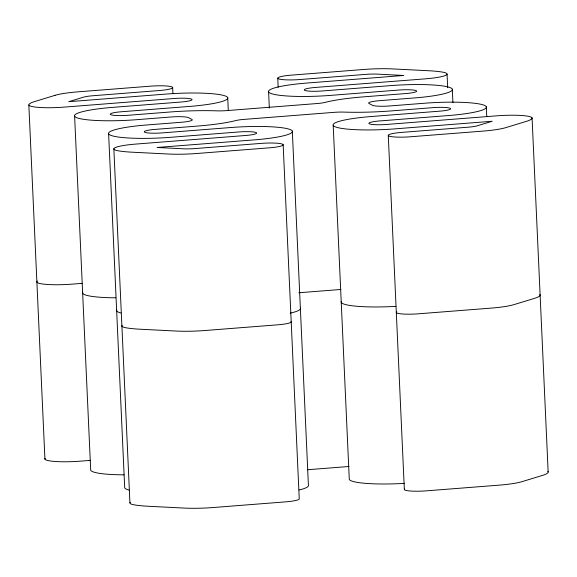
<?xml version="1.0" encoding="UTF-8"?>
<svg xmlns="http://www.w3.org/2000/svg" width="577" height="577" viewBox="0 0 577 577"><rect width="100%" height="100%" fill="white"/><g stroke="black" fill="none" stroke-linecap="round" stroke-linejoin="round"><path stroke-width="0.87" d="M82.1 283.365L72.248 284.136A28.626 3.938 -2.6 0 1 36.914 281.634A50.098 6.888 -2.6 0 1 37.368 281.035M298.792 292.763L340.899 289.466M90.618 460.359L80.29 461.167A28.626 3.938 -2.6 0 1 44.956 458.665A50.098 6.888 -2.6 0 1 45.194 458.289M307.44 469.743L349.027 466.49M532.073 117.888L548.15 471.943M486.303 106.788L486.757 116.669M452.303 89.175L452.916 102.656M447.074 74.224L447.687 87.704M388.278 135.516L404.354 489.577M333.203 125.31L349.28 479.372A50.098 6.888 -2.6 0 0 404.585 483.367M292.323 131.094L308.399 485.149A50.098 6.888 -2.6 0 1 299.095 489.981M283.156 144.668L299.239 498.723A17.894 2.459 -2.6 0 1 285.644 501.86L213.209 507.529A35.781 4.919 -2.6 0 1 184.409 508.085L148.412 506.267A50.098 6.888 -2.6 0 1 134.044 504.81A28.626 3.938 -2.6 0 1 130.272 502.3M277.761 78.277L278.172 87.264M268.601 91.851L269.329 108.022M227.72 97.628L228.29 110.214M172.646 87.423L172.934 93.719M113.849 148.722L129.926 502.776M108.62 133.763L124.697 487.825A50.098 6.888 -2.6 0 0 129.032 490.068M74.613 116.157L90.697 470.212A50.098 6.888 -2.6 0 0 124.019 474.835M28.85 105.057L44.927 459.112M115.725 297.804A50.098 6.888 -2.6 0 1 82.771 292.171M539.783 294.501A28.626 3.938 -2.6 0 1 540.086 295.366A50.098 6.888 -2.6 0 1 534.381 298.396L513.934 304.634A35.781 4.919 -2.6 0 1 490.839 308.14L418.412 313.809A17.894 2.459 -2.6 0 1 396.774 311.811M395.901 306.373A50.098 6.888 -2.6 0 1 341.36 301.331M300.365 308.118A50.098 6.888 -2.6 0 1 290.274 313.131M291.075 321.519A17.894 2.459 -2.6 0 1 277.602 324.829L205.174 330.498A35.781 4.919 -2.6 0 1 176.367 331.054L140.377 329.236A50.098 6.888 -2.6 0 1 126.01 327.779A28.626 3.938 -2.6 0 1 122.108 325.399M120.982 313.037A50.098 6.888 -2.6 0 1 116.77 309.784M404.491 489.094A17.894 2.459 -2.6 0 0 426.446 490.839L498.874 485.17A35.781 4.919 -2.6 0 0 521.976 481.665L542.423 475.426A50.098 6.888 -2.6 0 0 548.121 472.397A28.626 3.938 -2.6 0 0 547.789 471.503M55.024 95.335L34.577 101.574A50.098 6.888 -2.6 0 0 28.879 104.603A28.626 3.938 -2.6 0 0 64.213 107.113L174.355 98.487A14.31 1.969 -2.6 0 1 191.643 99.165A14.31 1.969 -2.6 0 1 181.156 102.014L112.674 107.372A50.098 6.888 -2.6 0 0 75.969 117.34A50.098 6.888 -2.6 0 0 136.482 119.699L171.203 116.98A14.31 1.969 -2.6 0 1 188.491 117.658L191.889 119.417A14.31 1.969 -2.6 0 1 181.402 122.266L146.681 124.985A50.098 6.888 -2.6 0 0 109.976 134.953A50.098 6.888 -2.6 0 0 170.482 137.312L238.965 131.953A14.31 1.969 -2.6 0 1 256.253 132.623A14.31 1.969 -2.6 0 1 245.766 135.472L135.617 144.099A28.626 3.938 -2.6 0 0 117.968 150.748A50.098 6.888 -2.6 0 0 132.335 152.205L168.333 154.023A35.781 4.919 -2.6 0 0 197.132 153.475L269.567 147.806A17.894 2.459 -2.6 0 0 282.672 144.243A17.894 2.459 -2.6 0 0 261.064 143.399L194.867 148.577A14.31 1.969 -2.6 0 1 183.349 148.801L157.146 147.481L254.262 139.879A50.098 6.888 -2.6 0 0 290.974 129.912A50.098 6.888 -2.6 0 0 230.461 127.546L161.986 132.912A14.31 1.969 -2.6 0 1 144.697 132.234A14.31 1.969 -2.6 0 1 155.184 129.385L196.844 126.125A64.408 8.85 -2.6 0 0 235.567 120.607A14.31 1.969 -2.6 0 1 244.172 119.381L333.751 112.371A14.31 1.969 -2.6 0 1 344.209 112.104A64.408 8.85 -2.6 0 0 391.278 110.907L432.945 107.647A14.31 1.969 -2.6 0 1 450.233 108.317A14.31 1.969 -2.6 0 1 439.746 111.166L371.263 116.525A50.098 6.888 -2.6 0 0 334.559 126.5A50.098 6.888 -2.6 0 0 395.065 128.859L492.188 121.257L477.302 125.793A14.31 1.969 -2.6 0 1 468.062 127.2L401.866 132.378A17.894 2.459 -2.6 0 0 388.761 135.941A17.894 2.459 -2.6 0 0 410.37 136.785L482.798 131.116A35.781 4.919 -2.6 0 0 505.899 127.604L526.347 121.372A50.098 6.888 -2.6 0 0 532.044 118.335A28.626 3.938 -2.6 0 0 496.71 115.833L386.568 124.452A14.31 1.969 -2.6 0 1 369.28 123.781A14.31 1.969 -2.6 0 1 379.767 120.932L448.242 115.573A50.098 6.888 -2.6 0 0 484.954 105.605A50.098 6.888 -2.6 0 0 424.441 103.24L389.72 105.959A14.31 1.969 -2.6 0 1 372.432 105.288L369.035 103.528A14.31 1.969 -2.6 0 1 379.522 100.679L414.243 97.96A50.098 6.888 -2.6 0 0 450.947 87.992A50.098 6.888 -2.6 0 0 390.441 85.627L321.959 90.993A14.31 1.969 -2.6 0 1 304.67 90.315A14.31 1.969 -2.6 0 1 315.157 87.466L425.299 78.847A28.626 3.938 -2.6 0 0 442.956 72.19A50.098 6.888 -2.6 0 0 428.588 70.733L392.591 68.915A35.781 4.919 -2.6 0 0 363.791 69.471L291.356 75.14A17.894 2.459 -2.6 0 0 278.251 78.703A17.894 2.459 -2.6 0 0 299.86 79.539L366.049 74.361A14.31 1.969 -2.6 0 1 377.574 74.137L403.777 75.464L306.661 83.066A50.098 6.888 -2.6 0 0 269.949 93.034A50.098 6.888 -2.6 0 0 330.462 95.393L398.938 90.034A14.31 1.969 -2.6 0 1 416.226 90.704A14.31 1.969 -2.6 0 1 405.739 93.553L364.08 96.813A64.408 8.85 -2.6 0 0 325.356 102.338A14.31 1.969 -2.6 0 1 316.751 103.564L227.172 110.575A14.31 1.969 -2.6 0 1 216.714 110.842A64.408 8.85 -2.6 0 0 169.645 112.032L127.979 115.299A14.31 1.969 -2.6 0 1 110.69 114.621A14.31 1.969 -2.6 0 1 121.177 111.772L189.66 106.413A50.098 6.888 -2.6 0 0 226.364 96.446A50.098 6.888 -2.6 0 0 165.851 94.087L68.735 101.689L83.622 97.145A14.31 1.969 -2.6 0 1 92.861 95.746L159.057 90.56A17.894 2.459 -2.6 0 0 172.162 87.004A17.894 2.459 -2.6 0 0 150.554 86.161L78.126 91.83A35.781 4.919 -2.6 0 0 55.024 95.335"/></g></svg>
